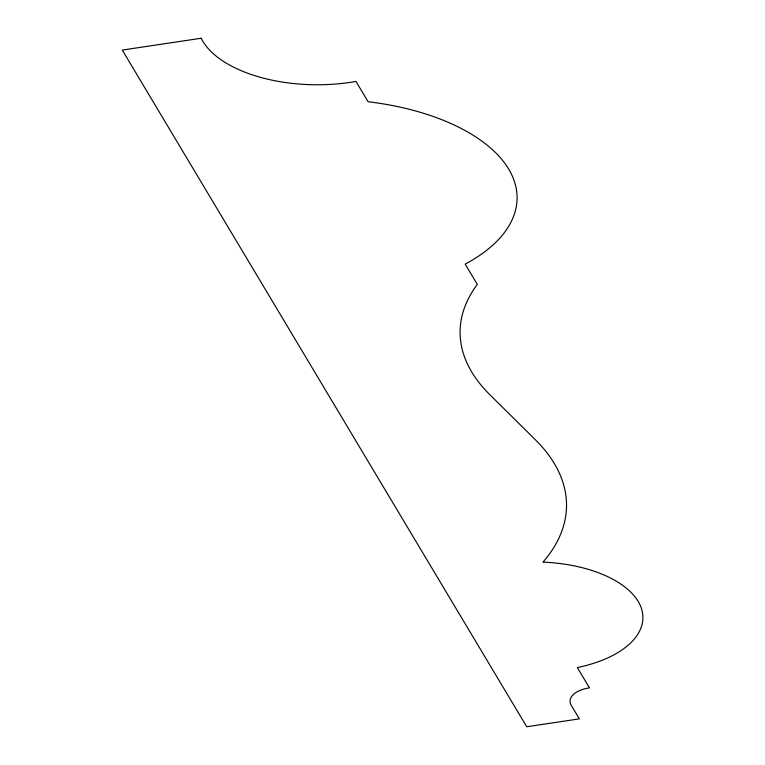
<?xml version="1.0" encoding="UTF-8"?>
<svg xmlns="http://www.w3.org/2000/svg" width="765" height="765" viewBox="0 0 765 765"><rect width="100%" height="100%" fill="white"/><g stroke="black" fill="none" stroke-linecap="round" stroke-linejoin="round"><path stroke-width="1.15" d="M201.185 38.25L122.266 50.069L526.731 726.75L579.344 718.87L571.254 705.34A27.521 14.095 0.6 0 1 589.471 687.869L577.336 667.568A106.985 54.784 0.6 0 0 641.443 608.51A106.985 54.784 0.6 0 0 542.978 562.122A275.782 141.219 0.6 0 0 535.242 439.617L489.935 394.797A263.084 134.707 0.6 0 1 477.312 284.427L465.177 264.126A189.71 97.145 0.6 0 0 508.715 169.142A189.71 97.145 0.6 0 0 368.099 101.726L355.964 81.425A117.992 60.416 0.6 0 1 201.185 38.25"/></g></svg>
